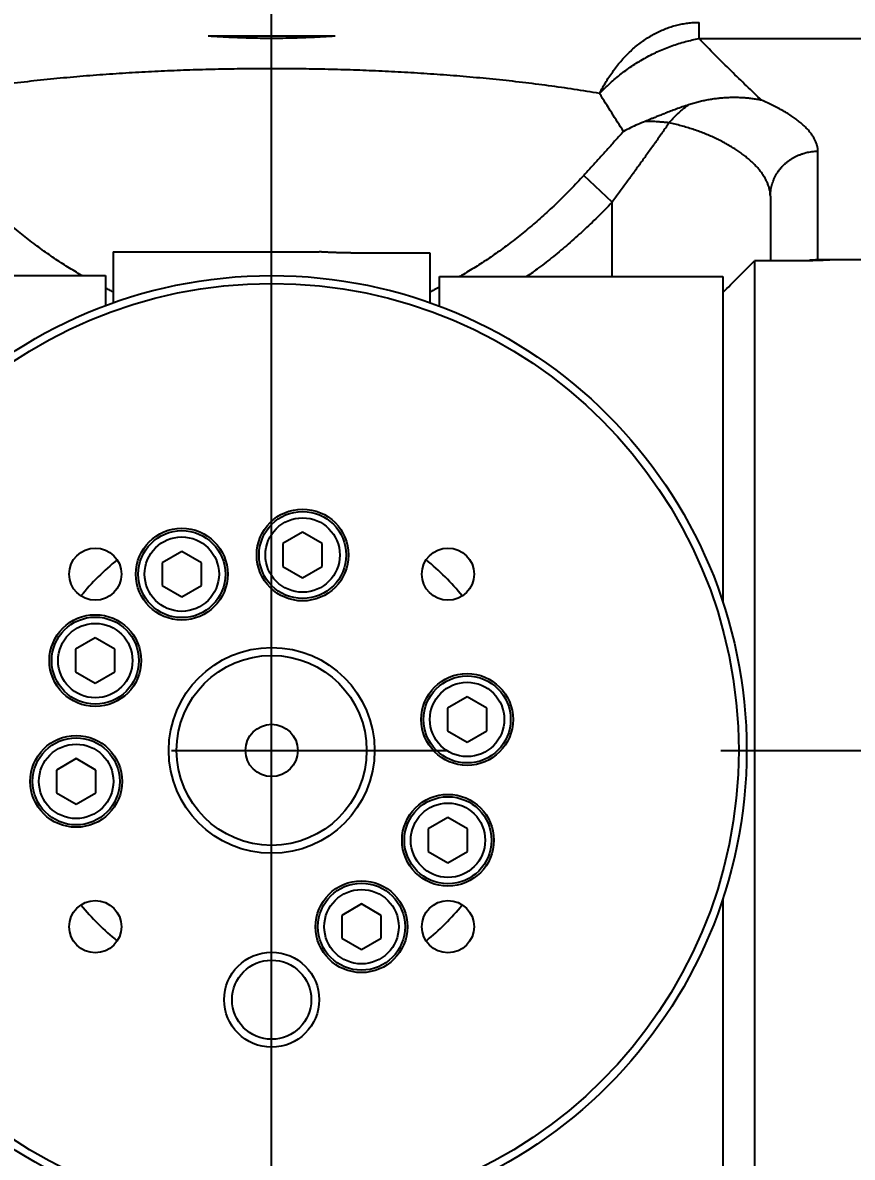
# Model space of a CAD drawing. Extents: x 0 to 4205, y 0 to 2970.
# Drawn here: x 1056.9 to 1109.3, y 920.5 to 992.1 of the extents above; entities that cross this region are included whole.
import ezdxf

# ---------------------------------------------------------------- set-up
doc = ezdxf.new("R2010")
doc.units = 0
doc.header["$LTSCALE"] = 231.275
doc.header["$PDMODE"] = 3
doc.header["$PDSIZE"] = 0.3125
doc.linetypes.add('CENTER', pattern=[0.6, 0.375, -0.075, 0.075, -0.075])
doc.layers.get('0').update_dxf_attribs({"linetype": 'CONTINUOUS'})
doc.layers.get('Defpoints').update_dxf_attribs({"linetype": 'CONTINUOUS'})
doc.layers.add('95_ALL_DIM', color=7, linetype='CONTINUOUS')
doc.layers.add('DEFAULT_1', color=7, linetype='CENTER')
doc.styles.get("Standard").update_dxf_attribs({"font": 'txt', "width": 0.8})
doc.dimstyles.new('DIMSTYLE_2', dxfattribs={"dimtxt": 20, "dimasz": 7.5, "dimexe": 0.18, "dimexo": 0.0625, "dimgap": 0.09, "dimtad": 1, "dimdec": 3, "dimdsep": 46, "dimtxsty": 'Standard', "dimblk": 'OPEN', "dimblk1": 'OPEN', "dimblk2": 'OPEN', "dimcen": 0.09, "dimadec": 0, "dimazin": 0, "dimtp": 0.5, "dimtm": 0.5, "dimtfac": 1, "dimtdec": 3, "dimtofl": 0, "dimtmove": 0, "dimatfit": 3, "dimldrblk": 'OPEN', "dimfxl": 1, "dimtolj": 1, "dimarcsym": 0})

# ---------------------------------------------------------------- blocks, each defined once
blk = doc.blocks.new('_OPEN')
at = {"color": 0, "linetype": 'ByBlock'}
for p, q in [((0, 0), (-1, 0.2333)), ((-1, -0.2333), (0, 0)), ((-1, 0), (0, 0))]:
    blk.add_line(p, q, dxfattribs=at)
blk = doc.blocks.new('*D29')
at = {"layer": '95_ALL_DIM', "color": 0, "lineweight": -2, "transparency": 16777216}
for p, q in [((1072.599, 1145.678), (1072.599, 1180.796)), ((1245.381, 1045.923), (1275.794, 1063.482))]:
    blk.add_line(p, q, dxfattribs=at)
blk.add_arc((1072.599, 946.167), 234.448, 31.83297, 88.16703, dxfattribs=at)
at = {"layer": 'Defpoints', "color": 0, "transparency": 16777216}
for p in [(1152.786, 1166.477), (1072.599, 1145.616), (1072.599, 1108.528), (1245.327, 1045.892), (1074.18, 947.08)]:
    blk.add_point(p, dxfattribs=at)
at = {"layer": '95_ALL_DIM', "color": 0, "lineweight": -2, "transparency": 16777216, "xscale": 7.5, "yscale": 7.5, "zscale": 7.5}
for p, rotation in [((1072.599, 1180.616), 179.0835155043342), ((1275.638, 1063.392), 300.9164844956437)]:
    blk.add_blockref('_OPEN', p, dxfattribs=dict(at, rotation=rotation))
at = {"layer": '95_ALL_DIM', "color": 0, "transparency": 16777216, "insert": (1197.137, 1156.618), "char_height": 20, "attachment_point": 5, "rotation": 329.38446}
blk.add_mtext('\\A1;J6:+360%%d', dxfattribs=at)
blk = doc.blocks.new('*D30')
at = {"layer": '95_ALL_DIM', "color": 0, "lineweight": -2, "transparency": 16777216}
for p, q in [((1072.599, 1145.85), (1072.599, 1180.967)), ((899.669, 1046.009), (869.257, 1063.567))]:
    blk.add_line(p, q, dxfattribs=at)
blk.add_arc((1072.599, 946.167), 234.62, 91.83163, 148.16837, dxfattribs=at)
at = {"layer": 'Defpoints', "color": 0, "transparency": 16777216}
for p in [(1072.599, 1145.787), (921.789, 1125.897), (1072.599, 1105.412), (899.723, 1045.977), (1066.79, 949.522)]:
    blk.add_point(p, dxfattribs=at)
at = {"layer": '95_ALL_DIM', "color": 0, "lineweight": -2, "transparency": 16777216, "xscale": 7.5, "yscale": 7.5, "zscale": 7.5}
for p, rotation in [((1072.599, 1180.787), 0.9158138546180988), ((869.413, 1063.477), 239.0841861453782)]:
    blk.add_blockref('_OPEN', p, dxfattribs=dict(at, rotation=rotation))
at = {"layer": '95_ALL_DIM', "color": 0, "transparency": 16777216, "insert": (952.294, 1159.263), "char_height": 20, "attachment_point": 5, "rotation": 29.44743}
blk.add_mtext('\\A1;J6:-360%%d', dxfattribs=at)

msp = doc.modelspace()

# ---------------------------------------------------------------- linework, layer by layer
for p, q in [((1099.593, 991.1393), (1099.593, 992.1674)), ((1068.596, 991.3141), (1076.6029, 991.3141)), ((1099.593, 991.1393), (1115.0995, 991.1393)), ((1107.0995, 977.1674), (1107.0995, 984.0245)), ((1094.0995, 980.7968), (1092.3078, 982.4983)), ((1094.0995, 976.1007), (1094.0995, 980.7968)), ((1104.0995, 981.1759), (1104.0995, 977.1028)), ((1062.5995, 977.6674), (1062.5995, 974.4516)), ((1062.5995, 977.6674), (1075.5995, 977.6674)), ((1077.5995, 977.6039), (1082.5995, 977.6039)), ((1082.5995, 977.6039), (1082.5995, 974.4516)), ((1103.0995, 977.1028), (1103.0995, 915.1674)), ((1106.0995, 977.1028), (1103.0995, 977.1028)), ((1115.0995, 977.1674), (1107.0995, 977.1674)), ((1043.5995, 976.1674), (1062.0995, 976.1674)), ((1062.0995, 976.1674), (1062.0995, 974.2693)), ((1083.1995, 974.2319), (1083.1995, 976.1007)), ((1083.1995, 976.1007), (1101.0995, 976.1007)), ((1101.0995, 976.1007), (1101.0995, 955.5325)), ((1074.5549, 959.9485), (1073.3121, 959.231)), ((1075.7976, 959.231), (1074.5549, 959.9485)), ((1073.3121, 959.231), (1073.3121, 957.796)), ((1075.7976, 957.796), (1075.7976, 959.231)), ((1066.9246, 958.74), (1065.6818, 958.0225)), ((1068.1673, 958.0225), (1066.9246, 958.74)), ((1065.6818, 958.0225), (1065.6818, 956.5875)), ((1068.1673, 956.5875), (1068.1673, 958.0225)), ((1073.3121, 957.796), (1074.5549, 957.0785)), ((1074.5549, 957.0785), (1075.7976, 957.796)), ((1065.6818, 956.5875), (1066.9246, 955.87)), ((1066.9246, 955.87), (1068.1673, 956.5875)), ((1061.4619, 953.2773), (1060.2191, 952.5598)), ((1062.7046, 952.5598), (1061.4619, 953.2773)), ((1060.2191, 952.5598), (1060.2191, 951.1248)), ((1062.7046, 951.1248), (1062.7046, 952.5598)), ((1060.2191, 951.1248), (1061.4619, 950.4073)), ((1061.4619, 950.4073), (1062.7046, 951.1248)), ((1084.9456, 949.5578), (1083.7028, 948.8403)), ((1086.1883, 948.8403), (1084.9456, 949.5578)), ((1083.7028, 948.8403), (1083.7028, 947.4053)), ((1086.1883, 947.4053), (1086.1883, 948.8403)), ((1083.7028, 947.4053), (1084.9456, 946.6878)), ((1084.9456, 946.6878), (1086.1883, 947.4053)), ((1060.2534, 945.647), (1059.0106, 944.9295)), ((1061.4961, 944.9295), (1060.2534, 945.647)), ((1059.0106, 944.9295), (1059.0106, 943.4945)), ((1061.4961, 943.4945), (1061.4961, 944.9295)), ((1059.0106, 943.4945), (1060.2534, 942.777)), ((1060.2534, 942.777), (1061.4961, 943.4945)), ((1083.737, 941.9275), (1082.4943, 941.21)), ((1084.9798, 941.21), (1083.737, 941.9275)), ((1082.4943, 941.21), (1082.4943, 939.775)), ((1084.9798, 939.775), (1084.9798, 941.21)), ((1082.4943, 939.775), (1083.737, 939.0575)), ((1083.737, 939.0575), (1084.9798, 939.775)), ((1078.2743, 936.4648), (1077.0316, 935.7473)), ((1079.5171, 935.7473), (1078.2743, 936.4648)), ((1101.0995, 936.8023), (1101.0995, 916.1674)), ((1077.0316, 935.7473), (1077.0316, 934.3123)), ((1079.5171, 934.3123), (1079.5171, 935.7473)), ((1077.0316, 934.3123), (1078.2743, 933.5948)), ((1078.2743, 933.5948), (1079.5171, 934.3123))]:
    msp.add_line(p, q)
for centre, radius in [((1072.5995, 946.1674), 30), ((1072.5995, 946.1674), 29.5), ((1074.5549, 958.5135), 2.9), ((1074.5549, 958.5135), 2.75), ((1074.5549, 958.5135), 2.35), ((1066.9246, 957.305), 2.9), ((1066.9246, 957.305), 2.75), ((1066.9246, 957.305), 2.35), ((1061.4625, 957.3043), 1.65), ((1083.7364, 957.3043), 1.65), ((1061.4619, 951.8423), 2.9), ((1061.4619, 951.8423), 2.75), ((1061.4619, 951.8423), 2.35), ((1072.5995, 946.1674), 6.5), ((1072.5995, 946.1674), 6), ((1084.9456, 948.1228), 2.9), ((1084.9456, 948.1228), 2.75), ((1084.9456, 948.1228), 2.35), ((1072.5995, 946.1674), 1.65), ((1060.2534, 944.212), 2.9), ((1060.2534, 944.212), 2.75), ((1060.2534, 944.212), 2.35), ((1083.737, 940.4925), 2.9), ((1083.737, 940.4925), 2.75), ((1083.737, 940.4925), 2.35), ((1078.2743, 935.0298), 2.9), ((1078.2743, 935.0298), 2.75), ((1078.2743, 935.0298), 2.35), ((1061.4625, 935.0305), 1.65), ((1083.7364, 935.0305), 1.65), ((1072.5995, 930.4174), 3), ((1072.5995, 930.4174), 2.5)]:
    msp.add_circle(centre, radius)
for centre, radius, start, end in [((1107.0995, 974.1674), 3, 90, 101.677193), ((1072.5995, 946.1674), 15.5, 129.017426, 140.982797), ((1072.5995, 946.1674), 15.5, 39.017203, 50.982574), ((1072.5995, 946.1674), 15.5, 219.017203, 230.982574), ((1072.5995, 946.1674), 15.5, 309.017426, 320.982797)]:
    msp.add_arc(centre, radius, start, end)
for points, start_tangent, end_tangent in [([(1093.3154, 987.6716), (1093.517, 988.0581), (1093.732, 988.4316), (1093.96, 988.7913), (1094.2004, 989.1362), (1094.4528, 989.4658), (1094.7166, 989.7792), (1094.9911, 990.0758), (1095.2759, 990.3549), (1095.5701, 990.6158), (1095.8733, 990.8581), (1096.1847, 991.0811), (1096.5037, 991.2844), (1096.8295, 991.4675), (1097.1614, 991.6301), (1097.4987, 991.7717), (1097.8406, 991.892), (1098.1864, 991.9909), (1098.5353, 992.068), (1098.8866, 992.1232), (1099.2394, 992.1563), (1099.593, 992.1674)], (0.4437589, 0.8961462), (1, 0)), ([(1068.596, 991.3141), (1069.3431, 991.2681), (1070.0789, 991.2309), (1070.8057, 991.2028), (1071.5259, 991.1839), (1072.2421, 991.1745), (1072.9569, 991.1745), (1073.673, 991.1839), (1074.3932, 991.2028), (1075.12, 991.2309), (1075.8558, 991.2681), (1076.6029, 991.3141)], (0.9977853, -0.0665175), (0.9977853, 0.0665175)), ([(1093.3154, 987.6716), (1093.6396, 988.0029), (1093.9765, 988.3217), (1094.3255, 988.6272), (1094.6859, 988.9189), (1095.0568, 989.196), (1095.4375, 989.4579), (1095.8271, 989.7042), (1096.2249, 989.9343), (1096.6299, 990.1476), (1097.0412, 990.3438), (1097.4581, 990.5224), (1097.8795, 990.683), (1098.3046, 990.8253), (1098.7325, 990.9489), (1099.1623, 991.0537), (1099.593, 991.1393)], (0.6852752, 0.7282842), (0.9847691, 0.173867)), ([(1103.5475, 987.2462), (1102.5983, 988.1496), (1101.6211, 989.0995), (1100.6185, 990.0958), (1099.593, 991.1393)], (-0.7279218, 0.6856601), (-0.6966, 0.7174597)), ([(1093.3154, 987.6716), (1092.5179, 987.8051), (1091.7131, 987.9316), (1090.9019, 988.0513), (1090.0854, 988.1642), (1089.2644, 988.2706), (1088.4397, 988.3706), (1087.6121, 988.4644), (1086.7823, 988.5521), (1085.9513, 988.6339), (1085.1196, 988.7098), (1084.2883, 988.78), (1083.4589, 988.8446), (1082.6326, 988.9037), (1081.8101, 988.9575), (1080.9919, 989.006), (1080.1781, 989.0495), (1079.3685, 989.0881), (1078.5628, 989.1221), (1077.7604, 989.1515), (1076.9611, 989.1764), (1076.1643, 989.1971), (1075.3698, 989.2135), (1074.577, 989.2258), (1073.7855, 989.2339), (1072.9947, 989.238), (1072.2042, 989.238), (1071.4134, 989.2339), (1070.6219, 989.2258), (1069.8291, 989.2135), (1069.0346, 989.1971), (1068.2378, 989.1764), (1067.4385, 989.1515), (1066.6361, 989.1221), (1065.8304, 989.0881), (1065.0209, 989.0495), (1064.2071, 989.006), (1063.3888, 988.9575), (1062.5663, 988.9037), (1061.74, 988.8446), (1060.9106, 988.78), (1060.0793, 988.7098), (1059.2476, 988.6339), (1058.4166, 988.5521), (1057.5868, 988.4644), (1056.7592, 988.3706), (1055.9345, 988.2706), (1055.1135, 988.1642), (1054.297, 988.0513), (1053.4858, 987.9316), (1052.681, 987.8051), (1051.8835, 987.6716)], (-0.9853954, 0.1702818), (-0.9853954, -0.1702818)), ([(1094.8233, 985.2715), (1094.0776, 986.4505), (1093.3154, 987.6716)], (-0.5368081, 0.8437044), (-0.5267747, 0.850005)), ([(1103.5475, 987.2462), (1103.2466, 987.2994), (1102.942, 987.3429), (1102.6342, 987.3764), (1102.3241, 987.3996), (1102.0122, 987.4123), (1101.6993, 987.4143), (1101.386, 987.4055), (1101.0729, 987.3859), (1100.7606, 987.3555), (1100.4499, 987.3144), (1100.1413, 987.2628), (1099.8353, 987.2008), (1099.5326, 987.1288), (1099.2336, 987.0472), (1098.9388, 986.9563)], (-0.9817603, 0.1901231), (-0.9507425, -0.3099818)), ([(1107.0995, 984.0245), (1107.0881, 984.2017), (1107.0538, 984.3813), (1106.9966, 984.563), (1106.9165, 984.7464), (1106.8136, 984.9311), (1106.688, 985.1168), (1106.54, 985.3029), (1106.3697, 985.4891), (1106.1774, 985.6749), (1105.9637, 985.8597), (1105.7288, 986.0432), (1105.4735, 986.2248), (1105.1983, 986.4039), (1104.9037, 986.5802), (1104.5905, 986.753), (1104.2595, 986.922), (1103.9115, 987.0866), (1103.5475, 987.2462)], (-0.0000024, 1), (-0.9211289, 0.3892577)), ([(1098.9388, 986.9563), (1098.534, 986.8201), (1098.1469, 986.6823), (1097.7868, 986.5481), (1097.4627, 986.4229), (1097.1789, 986.3105), (1096.9311, 986.2107), (1096.7138, 986.1225), (1096.522, 986.0443), (1096.3509, 985.9749), (1096.1959, 985.9125)], (-0.9507425, -0.3099818), (-0.9285985, -0.3710859)), ([(1097.7037, 985.8205), (1097.8567, 985.9959), (1098.0175, 986.1686), (1098.1862, 986.3375), (1098.3627, 986.5017), (1098.547, 986.66), (1098.739, 986.8118), (1098.9388, 986.9563)], (0.6445055, 0.7645997), (0.8228743, 0.5682234)), ([(1097.7037, 985.8205), (1097.2726, 985.2011), (1096.834, 984.5781), (1096.3888, 983.9525), (1095.938, 983.3245), (1095.4827, 982.6947), (1095.0239, 982.0634), (1094.5624, 981.4307), (1094.0995, 980.7968)], (-0.5686974, -0.8225468), (-0.5898769, -0.8074932)), ([(1096.1959, 985.9125), (1095.7266, 985.7152), (1095.2688, 985.5019), (1094.8233, 985.2715)], (-0.9285985, -0.3710859), (-0.8778772, -0.4788858)), ([(1097.7037, 985.8205), (1097.4732, 985.842), (1097.2468, 985.8617), (1097.0251, 985.879), (1096.8089, 985.8933), (1096.5984, 985.904), (1096.394, 985.9105), (1096.1959, 985.9125)], (-0.9953371, 0.0964578), (-0.9999962, -0.0027625)), ([(1104.0995, 981.1759), (1104.0901, 981.3628), (1104.062, 981.5524), (1104.0152, 981.7442), (1103.9496, 981.9379), (1103.8653, 982.1329), (1103.7624, 982.3288), (1103.6412, 982.5252), (1103.5018, 982.7215), (1103.3445, 982.9173), (1103.1696, 983.1119), (1102.9777, 983.3048), (1102.7691, 983.4954), (1102.5444, 983.6832), (1102.3041, 983.8677), (1102.0487, 984.0482), (1101.7792, 984.2242), (1101.4962, 984.3951), (1101.2003, 984.5604), (1100.8924, 984.7198), (1100.5732, 984.8727), (1100.2434, 985.0187), (1099.9039, 985.1574), (1099.5554, 985.2886), (1099.1986, 985.4118), (1098.8344, 985.5269), (1098.4634, 985.6335), (1098.0864, 985.7314), (1097.7037, 985.8205)], (-0.0000013, 1), (-0.9766762, 0.2147177)), ([(1094.8233, 985.2715), (1094.3269, 984.7212), (1093.8262, 984.1686), (1093.3222, 983.6139), (1092.8157, 983.0571), (1092.3078, 982.4983)], (-0.6688897, -0.7433617), (-0.6723779, -0.7402081)), ([(1104.0995, 981.1759), (1104.1054, 981.3548), (1104.1231, 981.5329), (1104.1526, 981.7097), (1104.1937, 981.8843), (1104.2463, 982.0562), (1104.3101, 982.2246), (1104.385, 982.3888), (1104.4705, 982.5482), (1104.5665, 982.7023), (1104.6724, 982.8503), (1104.7879, 982.9917), (1104.9125, 983.1259), (1105.0458, 983.2525), (1105.1872, 983.3708), (1105.3361, 983.4805), (1105.492, 983.5811), (1105.6542, 983.6722), (1105.8221, 983.7534), (1105.9951, 983.8245), (1106.1724, 983.8851), (1106.3534, 983.935), (1106.5373, 983.9741), (1106.7235, 984.0021), (1106.9111, 984.0189), (1107.0995, 984.0245)], (0, 1), (1, 0)), ([(1060.6244, 976.1673), (1060.5976, 976.1827), (1059.7318, 976.7035), (1058.8667, 977.2669), (1058.0029, 977.8738), (1057.1412, 978.5256), (1056.2822, 979.2234), (1055.4266, 979.9683), (1054.5755, 980.7617), (1053.73, 981.6047), (1052.8911, 982.4983)], (-0.8666202, 0.4989684), (-0.6723777, 0.7402082)), ([(1092.3078, 982.4983), (1091.469, 981.6047), (1090.6234, 980.7617), (1089.7723, 979.9683), (1088.9167, 979.2234), (1088.0577, 978.5256), (1087.196, 977.8738), (1086.3322, 977.2669), (1085.4671, 976.7035), (1084.6013, 976.1827), (1084.4574, 976.1002)], (-0.6723777, -0.7402082), (-0.8690407, -0.4947406)), ([(1094.0995, 980.7968), (1093.1844, 979.8644), (1092.2619, 978.9848), (1091.3334, 978.1569), (1090.4001, 977.3795), (1089.463, 976.6514), (1088.7064, 976.1002)], (-0.688617, -0.7251253), (-0.8163425, -0.577568)), ([(1075.6267, 977.6657), (1075.6063, 977.667), (1075.5995, 977.6674)], (-0.9980524, 0.062381), (0.9980077, -0.0630924)), ([(1077.5995, 977.6039), (1077.4344, 977.6043), (1077.2705, 977.6056), (1077.1088, 977.6077), (1076.9505, 977.6106), (1076.7965, 977.6141), (1076.6479, 977.6183), (1076.5058, 977.6229), (1076.3712, 977.6278), (1076.2449, 977.633), (1076.128, 977.6383), (1076.021, 977.6435), (1075.9249, 977.6484), (1075.8403, 977.653), (1075.7677, 977.6572), (1075.7077, 977.6607), (1075.6606, 977.6636), (1075.6267, 977.6657)], (-1, 0), (-0.9980524, 0.062381)), ([(1101.0995, 975.0984), (1102.0815, 976.0826), (1103.0995, 977.1028)], (0.7062635, 0.7079491), (0.7063691, 0.7078437)), ([(1108.0995, 977.1674), (1108.0948, 977.1671), (1108.0809, 977.1662), (1108.0577, 977.1647), (1108.0254, 977.1627), (1107.9841, 977.1602), (1107.934, 977.1572), (1107.8754, 977.1538), (1107.8085, 977.15), (1107.7335, 977.146), (1107.651, 977.1417), (1107.5612, 977.1373), (1107.4645, 977.1329), (1107.3615, 977.1286), (1107.2526, 977.1243), (1107.1383, 977.1203), (1107.0192, 977.1165), (1106.8959, 977.1131), (1106.7688, 977.1101), (1106.6387, 977.1075), (1106.506, 977.1055), (1106.3716, 977.104), (1106.2358, 977.1031), (1106.0995, 977.1028)], (-0.9979253, -0.0643823), (-1, 0)), ([(1062.5994, 975.1356), (1062.3287, 975.2648), (1062.0993, 975.3772)], (-0.9049763, 0.425462), (-0.8957749, 0.444508)), ([(1083.1996, 975.4271), (1082.8703, 975.2648), (1082.5995, 975.1356)], (-0.893893, -0.4482803), (-0.9049763, -0.425462))]:
    msp.add_spline(points, degree=3, dxfattribs=dict(start_tangent=start_tangent, end_tangent=end_tangent))
at = {"layer": 'DEFAULT_1'}
for p, q in [((1072.5995, 360.611), (1072.5995, 1263.9104)), ((962.2024, 946.1674), (1188.7263, 946.1674))]:
    msp.add_line(p, q, dxfattribs=at)

# ---------------------------------------------------------------- dimensions: what is measured, and where the dimension line sits
at = {"layer": '95_ALL_DIM'}
for base, line1, line2, text, picture, middle in [((921.7886, 1125.8968), ((1072.5995, 1105.4118), (1072.5995, 1145.7875)), ((899.7234, 1045.9775), (1066.79, 949.5215)), 'J6:-360%%d', '*D30', (957.2544, 1150.4763)), ((1152.7855, 1166.4769), ((1074.1802, 947.0801), (1245.3268, 1045.8916)), ((1072.5995, 1145.6158), (1072.5995, 1108.5278)), 'J6:+360%%d', '*D29', (1191.9981, 1147.9346))]:
    dim = msp.add_angular_dim_2l(base=base, line1=line1, line2=line2, text=text, dimstyle='DIMSTYLE_2', dxfattribs=at)
    dim.commit()
    dim.dimension.update_dxf_attribs({"geometry": picture, "text_midpoint": middle, "dimtype": 162})

doc.saveas('drawing.dxf')
